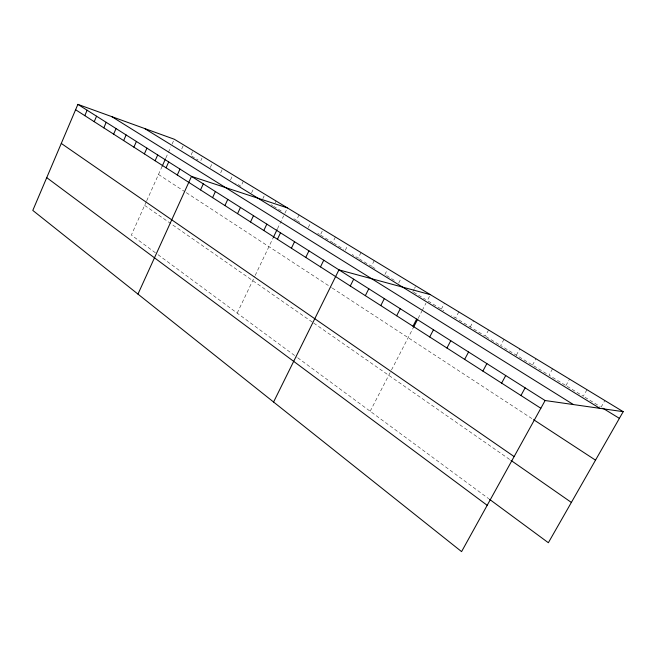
<?xml version="1.0" encoding="UTF-8"?>
<svg xmlns="http://www.w3.org/2000/svg" width="656" height="656" viewBox="0 0 656 656"><rect width="100%" height="100%" fill="white"/><g stroke="black" fill="none" stroke-linecap="round" stroke-linejoin="round"><path stroke-width="0.49" stroke-dasharray="3.28 2.46" d="M146.313 201.663L131.364 235.037L156.374 253.487M146.731 200.728L162.188 166.214M165.894 157.932L167.542 154.25M168.371 152.397L170.855 146.846M172.102 144.074L173.906 140.031M181.737 148.945L183.204 145.689M191.199 154.734L193.061 150.626M200.843 160.638L201.974 158.153M210.289 167.493L211.822 164.148M220.703 172.799L222.253 169.428M230.535 179.908L232.109 176.505M243.36 181.154L240.965 186.304L235.75 183.106M251.609 192.831L253.232 189.371M262.884 198.62L264.114 195.996M275.233 202.77L276.069 201.007M237.185 313.117L254.774 276.283M255.192 275.413L273.339 237.423M277.496 228.714L283.654 215.816M284.884 213.233L287.008 208.797M299.038 214.947L296.455 220.334L292.322 217.8M308.271 227.575L310.026 223.958M320.792 234.069L323.014 229.502M335.396 237.013L332.682 242.548L320.341 234.979M345.302 250.28L347.27 246.295M361.005 252.552L358.201 258.193L352.182 254.503M374.248 260.588L371.394 266.287L359.021 258.702M384.892 274.561L386.966 270.452M398.709 283.031L400.816 278.89M412.845 291.707L414.133 289.189M414.567 288.353L415.42 286.68M370.173 411.246L391.042 370.853M391.501 369.959L413.608 327.139M418.167 318.316L421.824 311.239M422.284 310.354L425.949 303.252M429.508 296.356L427.327 300.587L443.85 310.714M441.324 309.165L444.432 303.187M458.806 311.903L455.641 317.947L451.426 315.364M470.295 326.934L473.517 320.833M488.572 329.968L485.292 336.134L456.502 318.48M503.988 339.324L500.651 345.548L548.137 374.674M516.379 355.191L519.782 348.91M532.492 365.08L535.96 358.734M552.541 368.795L549.006 375.207L583.299 396.232L586.972 389.689M565.939 385.589L569.539 379.111M601.109 407.155L604.848 400.537M191.626 156.046L198.055 159.99M271.002 204.721L272.707 205.771M273.56 206.296L282.277 211.634M297.299 220.851L299.833 222.4M317.758 233.397L319.48 234.454M333.527 243.064L343.621 249.255M372.239 266.803L375.609 268.87M386.622 275.627L396.117 281.449M413.698 292.232L425.621 299.538M486.145 336.651L499.798 345.023M584.996 397.274L600.265 406.638M158.49 174.471L184.705 191.601M186.279 192.634L331.378 287.484M332.215 288.033L532.697 419.094M144.64 205.394L312.928 322.539M313.748 323.105L510.188 459.84M158.022 254.7L296.889 357.176M297.693 357.766L488.712 498.716"/><path stroke-width="0.98" d="M623.2 411.673L174.266 139.228L77.884 104.378L32.8 210.42L461.578 551.622L545.12 400.529L623.2 411.673L548.359 542.725L489.491 499.29M84.804 115.653L87.125 110.233M94.21 121.688L96.563 116.21M103.812 127.846L106.198 122.319M113.627 134.144L116.055 128.568M123.656 140.581L126.116 134.947M133.906 147.157L136.407 141.466M144.386 153.881L146.928 148.141M155.103 160.761L157.694 154.964M162.188 166.214L165.484 158.85M166.075 167.797L168.699 161.942M177.292 174.996L179.965 169.084M137.965 294.109L191.495 176.39L287.435 207.903M200.539 189.912L203.303 183.869M212.577 197.645L215.398 191.536M224.918 205.558L227.78 199.391M237.554 213.667L240.473 207.435M250.518 221.982L253.487 215.676M263.802 230.51L266.828 224.139M273.339 237.423L277.086 229.575M277.431 239.251L280.514 232.806M291.403 248.222L294.552 241.711M305.753 257.431L308.96 250.838M320.489 266.877L323.752 260.219M273.577 402.021L338.947 269.854L430.385 294.659M350.288 286L353.682 279.185M365.335 295.659L368.803 288.771M380.792 305.573L384.326 298.611M396.659 315.757L400.267 308.714M412.96 326.221L416.642 319.095M413.608 327.139L417.716 319.201M429.713 336.971L433.468 329.763M446.941 348.016L450.77 340.726M464.653 359.381L468.564 352.01M482.873 371.075L486.875 363.613M501.627 383.112L505.719 375.56M520.946 395.502L525.128 387.86M602.848 408.221L619.379 418.356M144.484 128.453L599.863 408.344M111.782 116.629L573.434 404.572M77.884 104.378L545.12 400.529M75.604 109.749L540.839 408.27M533.525 419.627L595.517 460.151M61.279 143.434L514.132 456.576M510.991 460.405L571.368 502.43M46.732 177.653L487.187 505.309"/></g></svg>
